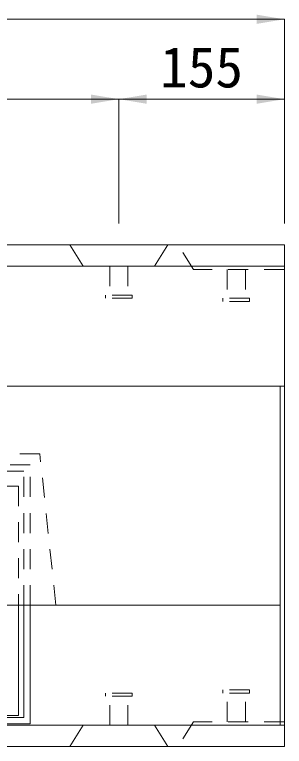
# Model space of a CAD drawing. Units: millimetres at full size; details may follow other scales. Extents: x 50430 to 101606, y 69050 to 91573.
# Drawn here: x 55797 to 56050, y 81369 to 82055 of the extents above; entities that cross this region are included whole.
import ezdxf
from ezdxf.enums import TextEntityAlignment as Align

# ---------------------------------------------------------------- set-up
doc = ezdxf.new("R2010")
doc.units = ezdxf.units.MM
doc.header["$LTSCALE"] = 50
doc.linetypes.add('USER1', pattern=[0.675, 0.375, -0.3])
for name, color, linetype, lineweight in [('インサート', 3, 'USER1', 9), ('グレーチング', 7, 'USER1', 5), ('寸法線', 7, 'Continuous', 13), ('本体', 2, 'Continuous', 9)]:
    doc.layers.add(name, color=color, linetype=linetype, lineweight=lineweight)
doc.styles.add('ＭＳ ゴシック', font='')
doc.styles.get('ＭＳ ゴシック').set_extended_font_data('MS Gothic')

# ---------------------------------------------------------------- blocks, each defined once
blk = doc.blocks.new('filled_arrow')
at = {"color": 0, "linetype": 'Continuous', "lineweight": -2}
blk.add_solid([(7.5, 1.25), (0, 0), (7.5, -1.25)], dxfattribs=at)

msp = doc.modelspace()

# ---------------------------------------------------------------- linework, layer by layer
at = {"layer": 'インサート'}
for p, q in [((55886.32, 81818.68), (55886.32, 81791.68)), ((55903.32, 81818.68), (55903.32, 81791.68)), ((55996.32, 81815.68), (55996.32, 81788.68)), ((56013.32, 81815.68), (56013.32, 81788.68)), ((55907.32, 81791.68), (55882.32, 81791.68)), ((55882.32, 81791.68), (55882.32, 81788.68)), ((55907.32, 81788.68), (55882.32, 81788.68)), ((55907.32, 81791.68), (55907.32, 81788.68)), ((56017.32, 81788.68), (55992.32, 81788.68)), ((55992.32, 81788.68), (55992.32, 81785.68)), ((56017.32, 81788.68), (56017.32, 81785.68)), ((56017.32, 81785.68), (55992.32, 81785.68)), ((55882.32, 81415.68), (55882.32, 81418.68)), ((55907.32, 81418.68), (55882.32, 81418.68)), ((55907.32, 81415.68), (55907.32, 81418.68)), ((56017.32, 81421.68), (55992.32, 81421.68)), ((55992.32, 81418.68), (55992.32, 81421.68)), ((56017.32, 81418.68), (55992.32, 81418.68)), ((55996.32, 81391.68), (55996.32, 81418.68)), ((56013.32, 81391.68), (56013.32, 81418.68)), ((56017.32, 81418.68), (56017.32, 81421.68)), ((55907.32, 81415.68), (55882.32, 81415.68)), ((55886.32, 81388.68), (55886.32, 81415.68)), ((55903.32, 81388.68), (55903.32, 81415.68))]:
    msp.add_line(p, q, dxfattribs=at)
at = {"layer": 'グレーチング'}
for p, q in [((55811.82, 81632.68), (55289.82, 81632.68)), ((55805.82, 81501.18), (55805.82, 81632.68)), ((55811.82, 81501.18), (55811.82, 81632.68)), ((55805.82, 81626.68), (55295.82, 81626.68)), ((55800.82, 81612.68), (55300.82, 81612.68)), ((55800.82, 81612.68), (55800.82, 81501.18))]:
    msp.add_line(p, q, dxfattribs=at)
at = {"layer": 'グレーチング', "linetype": 'Continuous'}
for p, q in [((55800.82, 81501.18), (55800.82, 81397.68)), ((55805.82, 81395.68), (55805.82, 81501.18)), ((55811.82, 81389.68), (55811.82, 81501.18)), ((55800.82, 81397.68), (55300.82, 81397.68)), ((55805.82, 81395.68), (55295.82, 81395.68)), ((55811.82, 81389.68), (55289.82, 81389.68))]:
    msp.add_line(p, q, dxfattribs=at)
at = {"layer": '寸法線', "lineweight": 9}
for p, q in [((55051.81, 82050.25), (56049.82, 82050.25)), ((56049.82, 81858.68), (56049.82, 82050.25)), ((55206.81, 81975.35), (55894.82, 81975.35)), ((55894.82, 81858.68), (55894.82, 81975.35)), ((55894.82, 81975.35), (56049.82, 81975.35)), ((55894.82, 81858.68), (55894.82, 81975.35)), ((56049.82, 81858.68), (56049.82, 81975.35))]:
    msp.add_line(p, q, dxfattribs=at)
at = {"layer": '本体'}
for p, q in [((56049.82, 81838.68), (55051.81, 81838.68)), ((55848.82, 81838.68), (55861.32, 81818.68)), ((55940.82, 81838.68), (55928.32, 81818.68)), ((56049.82, 81818.68), (56049.82, 81838.68)), ((56049.82, 81706.18), (55051.81, 81706.18)), ((56045.82, 81501.18), (55055.81, 81501.18)), ((55848.82, 81368.68), (55861.32, 81388.68)), ((55940.82, 81368.68), (55928.32, 81388.68)), ((56049.82, 81368.68), (56049.82, 81388.68)), ((55051.81, 81368.68), (56049.82, 81368.68))]:
    msp.add_line(p, q, dxfattribs=at)
at = {"layer": '本体', "linetype": 'USER1'}
for p, q in [((55964.82, 81815.68), (55950.32, 81838.68)), ((56049.82, 81815.68), (55964.82, 81815.68)), ((55820.81, 81642.87), (55280.81, 81642.87)), ((55835.81, 81501.18), (55820.81, 81642.87)), ((55964.82, 81391.68), (55950.32, 81368.68)), ((56049.82, 81391.68), (55964.82, 81391.68))]:
    msp.add_line(p, q, dxfattribs=at)
at = {"layer": '本体', "lineweight": 20}
for p, q in [((56049.82, 81818.68), (55051.81, 81818.68)), ((56049.82, 81388.68), (56049.82, 81818.68)), ((55051.81, 81388.68), (56049.82, 81388.68))]:
    msp.add_line(p, q, dxfattribs=at)
at = {"layer": '本体', "color": 4, "lineweight": 5}
msp.add_line((56045.82, 81388.68), (56045.82, 81706.18), dxfattribs=at)

# ---------------------------------------------------------------- block references
at = {"layer": '寸法線', "lineweight": 9, "xscale": 3.47, "yscale": 3.47, "rotation": 180}
for p in [(56049.82, 82050.25), (55894.82, 81975.35), (56049.82, 81975.35)]:
    msp.add_blockref('filled_arrow', p, dxfattribs=at)
at = {"layer": '寸法線', "lineweight": 9, "xscale": 3.47, "yscale": 3.47}
msp.add_blockref('filled_arrow', (55894.82, 81975.35), dxfattribs=at)

# ---------------------------------------------------------------- texts
at = {"layer": '寸法線', "style": 'ＭＳ ゴシック'}
msp.add_text('155', height=37.98, dxfattribs=at).set_placement((55972.32, 82005.35), align=Align.MIDDLE_CENTER)

doc.saveas('drawing.dxf')
